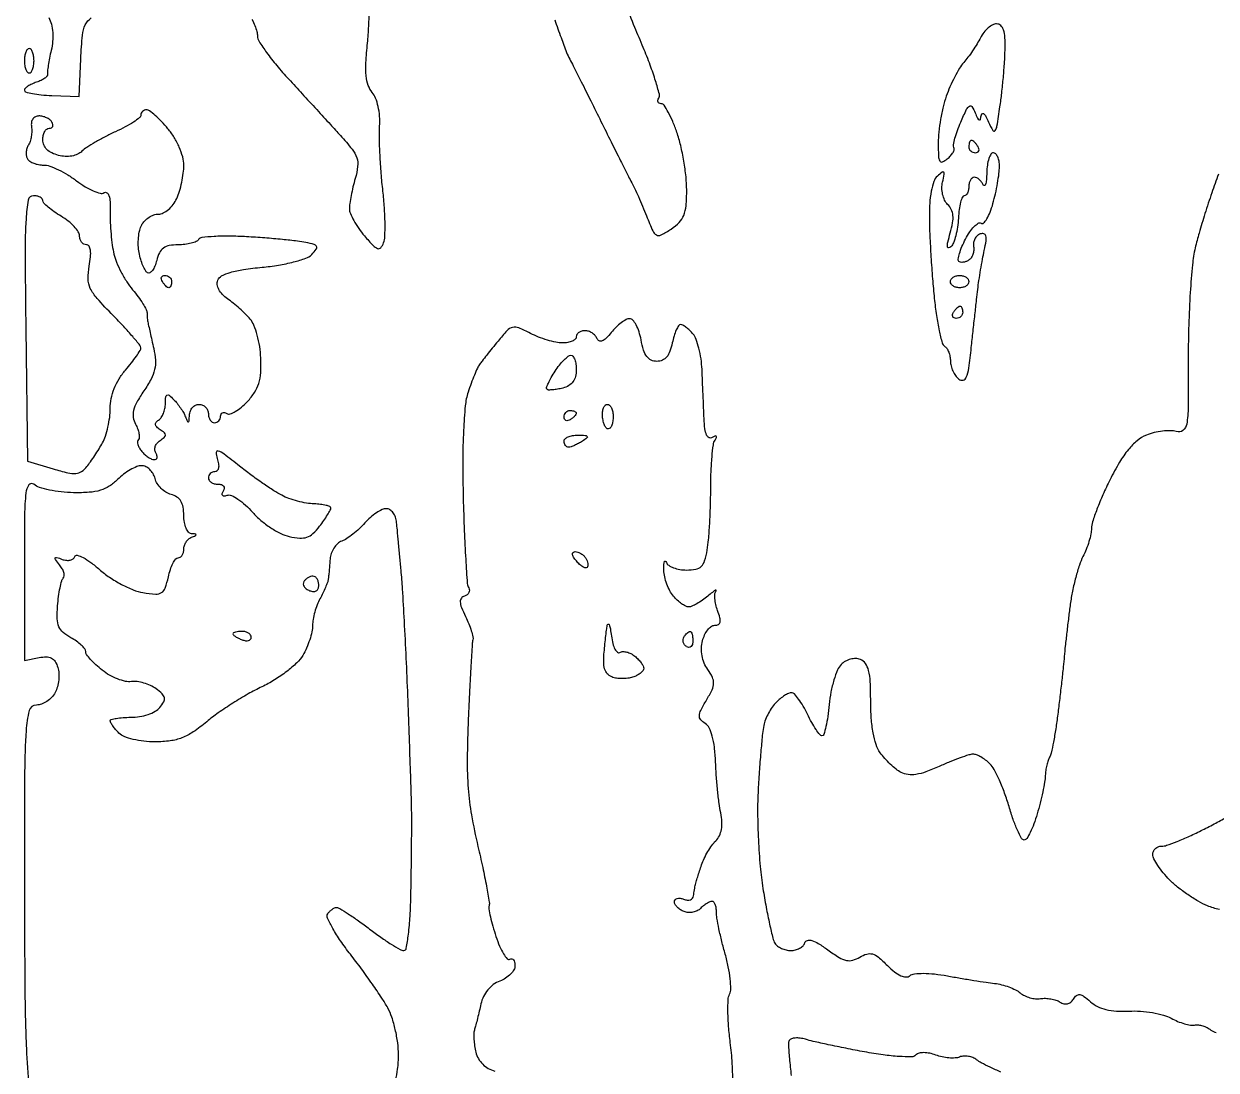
# Model space of a CAD drawing. Extents: x 0 to 102, y 0 to 135.
# Drawn here: x -0.01 to 16.44, y 67.13 to 81.56 of the extents above; entities that cross this region are included whole.
import ezdxf

# ---------------------------------------------------------------- set-up
doc = ezdxf.new("R2010")
doc.units = 0
doc.header["$MEASUREMENT"] = 0

msp = doc.modelspace()

# ---------------------------------------------------------------- linework, layer by layer
for points in [[(30.54279, 98.263538, 0.007553), (30.527875, 97.243747, 0.000859), (30.532943, 94.939496, 0.000898), (30.541598, 93.425017, 0.001463), (30.555014, 92.13976, 0.000165), (30.570717, 90.993112, 0.135711), (30.586404, 90.939331, -0.134315), (30.602273, 90.885471, -0.000146), (30.625646, 89.669396, -0.001368), (30.647691, 88.307759, -0.000839), (30.666595, 86.702551, 0.000033), (30.685773, 84.815616, 0.00002), (30.70867, 82.585771, 0.00002), (30.731548, 80.374829, 0.000035), (30.75062, 78.5511, -0.000439), (30.769668, 76.57694, -0.000168), (30.792841, 73.829363, -0.000166), (30.816006, 70.846073, -0.000204), (30.835569, 68.0607, 0.000004), (30.856286, 64.932268, 0.000002), (30.883525, 60.825814, 0.000002), (30.912326, 56.488502, 0.000002), (30.938318, 52.5789, -0.000116)], [(31.042661, 24.1956, 0.000001), (31.037549, 23.023692, 0.000001), (31.032419, 21.846099, 0.000001), (31.02793, 20.814404, 0.000005)], [(3.138647, 81.616024, -0.026348), (3.178693, 81.53056, -0.027249), (3.206582, 81.449408, -0.068233), (3.21532, 81.387526, 0.142386), (3.237182, 81.313428, 0.014314), (3.342073, 81.159578, 0.01705), (3.48127, 80.980639, 0.012767), (3.64609, 80.793, -0.000504), (3.831592, 80.59198, -0.00039), (4.033319, 80.372593, -0.000394), (4.221323, 80.167484, -0.000948), (4.360134, 80.015227, -0.016455), (4.519887, 79.827258, -0.085178), (4.585212, 79.708128, -0.113384), (4.597683, 79.590727, -0.039851), (4.563864, 79.423585, 0.011358), (4.533215, 79.306769, 0.010779), (4.507319, 79.186634, 0.010792), (4.48901, 79.079444, 0.036914), (4.4838, 79.008967, 0.098713), (4.497375, 78.940875, 0.027443), (4.544794, 78.842323, 0.02657), (4.611966, 78.734332, 0.025073), (4.691438, 78.631874, 0.010962), (4.811985, 78.497652, 0.117357), (4.872663, 78.457598, 0.31724), (4.916099, 78.469367, 0.081531), (4.954918, 78.535754, 0.082396), (4.973065, 78.624374, 0.012493), (4.975348, 78.805795, 0.013711), (4.966733, 79.022012, 0.011479), (4.946051, 79.250689, -0.008474), (4.922719, 79.492451, -0.007229), (4.906134, 79.748024, -0.0073), (4.897804, 79.980946, -0.020461), (4.901031, 80.144148, 0.03371), (4.900107, 80.28191, 0.035296), (4.88055, 80.416154, 0.038135), (4.84598, 80.531387, 0.085786), (4.79931, 80.609448, -0.09607), (4.743961, 80.706465, -0.057564), (4.715959, 80.836634, -0.037624), (4.71199, 81.019636, -0.012082), (4.733092, 81.290707, 0.013065), (4.750713, 81.522969, 0.010381), (4.757965, 81.774398, 0.010525)], [(7.315596, 81.610362, 0.00476), (7.403039, 81.365754, 0.004091), (7.480274, 81.161196, 0.031648), (7.523108, 81.068407, -0.006931), (7.572047, 80.974838, -0.000734), (7.682789, 80.75496, -0.000906), (7.81383, 80.492641, -0.000728), (7.953922, 80.209895, 0.000887), (8.093677, 79.928056, 0.001129), (8.223687, 79.668506, 0.00088), (8.333584, 79.451291, 0.009381), (8.380077, 79.363895, -0.017897), (8.417445, 79.290672, -0.005002), (8.470604, 79.173554, -0.005039), (8.528117, 79.039769, -0.005279), (8.582017, 78.906898, 0.010359), (8.66872, 78.699241, 0.168281), (8.71951, 78.644688, 0.247841), (8.783764, 78.644573, 0.023987), (8.922551, 78.726278, 0.053923), (9.033422, 78.817372, 0.099492), (9.096814, 78.914777, 0.074516), (9.128005, 79.048077, 0.020277), (9.1368, 79.264859, 0.02669), (9.127126, 79.44596, 0.015378), (9.097187, 79.662345, 0.015337), (9.053639, 79.87838, 0.024708), (9.001947, 80.058829, 0.017303), (8.944351, 80.210467, 0.025743), (8.882726, 80.338342, 0.023527), (8.824461, 80.433891, 0.249002), (8.785455, 80.4546, -0.107358), (8.758037, 80.460556, -0.181434), (8.741639, 80.476998, -0.162495), (8.739086, 80.501718, -0.083771), (8.750939, 80.530849, 0.205519), (8.759165, 80.585955, 0.010047), (8.70754, 80.767324, 0.014936), (8.633627, 80.985049, 0.010097), (8.537023, 81.228799, -0.001713), (8.4214, 81.506834, -0.001108), (8.289385, 81.829408, -0.001113)], [(0.335298, 81.644797, -0.061026), (0.371985, 81.550068, -0.042772), (0.390471, 81.437023, -0.040068), (0.390043, 81.314132, -0.037353), (0.370216, 81.189888, 0.009113), (0.346742, 81.082236, 0.011591), (0.329211, 80.982085, 0.009666), (0.318173, 80.898161, 0.088626), (0.320565, 80.861606, -0.240056), (0.31448, 80.835506, -0.060384), (0.281536, 80.80482, -0.048243), (0.230579, 80.774766, -0.032297), (0.167481, 80.750155, 0.02936), (0.103352, 80.725573, 0.040064), (0.049198, 80.695649, 0.045303), (0.010971, 80.665023, 0.203968), (0.000002, 80.639249, 0.337551), (0.017835, 80.615844, 0.01977), (0.110698, 80.594193, 0.023372), (0.232378, 80.576698, 0.014374), (0.376836, 80.56696), (0.753669, 80.55242), (0.778685, 81.074129, -0.010786), (0.801414, 81.400721, -0.090032), (0.840862, 81.542908, -0.135549), (0.922553, 81.636111, -0.0354)], [(16.472129, 79.4817, 0.00766), (16.379597, 79.224014, 0.005838), (16.285923, 78.939202, 0.005906), (16.204383, 78.670153, 0.013778), (16.151317, 78.4665, 0.032922), (16.113579, 78.234896, 0.008081), (16.082895, 77.849966, 0.008241), (16.062098, 77.406867, 0.008149), (16.05581, 76.961662, -0.0024), (16.053998, 76.271824, -0.037963), (16.034478, 76.03807, -0.189654), (15.982018, 75.949363, -0.247159), (15.890644, 75.932993, 0.073365), (15.809004, 75.94624, 0.032883), (15.700159, 75.940647, 0.031662), (15.583796, 75.919425, 0.037269), (15.477422, 75.884387, 0.0752), (15.350664, 75.807918, 0.048194), (15.229364, 75.68568, 0.03734), (15.106907, 75.510692, 0.018135), (14.976059, 75.270994, 0.011416), (14.878177, 75.063392, 0.013494), (14.7955, 74.862696, 0.012384), (14.734852, 74.690708, 0.078724), (14.7204, 74.599486, -0.052116), (14.712325, 74.522224, -0.021081), (14.686037, 74.419458, -0.020586), (14.648203, 74.310341, -0.024587), (14.603419, 74.211149, 0.038616), (14.554435, 74.094005, 0.014633), (14.503766, 73.923963, 0.014392), (14.459227, 73.735064, 0.017057), (14.428446, 73.554294, 0.002697), (14.40438, 73.368997, 0.002071), (14.380022, 73.166341, 0.002093), (14.358814, 72.976572, 0.004971), (14.345033, 72.835194, -0.004473), (14.330932, 72.689016, -0.0016), (14.308289, 72.480784, -0.001587), (14.281998, 72.252549, -0.001876), (14.255643, 72.0369, -0.007046), (14.227488, 71.836323, -0.009165), (14.195762, 71.653556, -0.007183), (14.164356, 71.502183, -0.078979), (14.141625, 71.4447, 0.056125), (14.12181, 71.400575, 0.02119), (14.103902, 71.335249, 0.020674), (14.09026, 71.261885, 0.023684), (14.083485, 71.1909, -0.031343), (14.07366, 71.102308, -0.008835), (14.047291, 70.965785, -0.00887), (14.011949, 70.812216, -0.009251), (13.971636, 70.66215, -0.018125), (13.926412, 70.524387, -0.02718), (13.876227, 70.408218, -0.025609), (13.827546, 70.321865, -0.257008), (13.792542, 70.3026, -0.27512), (13.756672, 70.323954, -0.017587), (13.700045, 70.437758, -0.02177), (13.640163, 70.586383, -0.014142), (13.583448, 70.762712, 0.016913), (13.522538, 70.948545, 0.01785), (13.45018, 71.126467, 0.017774), (13.377151, 71.274801, 0.07322), (13.317602, 71.354912, 0.03455), (13.259699, 71.405322, 0.033855), (13.195026, 71.447653, 0.03582), (13.133264, 71.476751, 0.097128), (13.085807, 71.485142, 0.072443), (13.027148, 71.475479, 0.009588), (12.907645, 71.434936, 0.010951), (12.767056, 71.380706, 0.008989), (12.619313, 71.316838, -0.018828), (12.436809, 71.24217, -0.048897), (12.299451, 71.206659, -0.069233), (12.189639, 71.204789, -0.092809), (12.094902, 71.234751, -0.043958), (12.025097, 71.280411, -0.021934), (11.945028, 71.349369, -0.021589), (11.86781, 71.42856, -0.029659), (11.806039, 71.506479, -0.074338), (11.749875, 71.619098, -0.03283), (11.708859, 71.780696, -0.027854), (11.683195, 71.981304, -0.017888), (11.6748, 72.215873, 0.011527), (11.668628, 72.483554, 0.048858), (11.645694, 72.642005, 0.091725), (11.602394, 72.737851, 0.150402), (11.53288, 72.792357, 0.091743), (11.469083, 72.804193, 0.063946), (11.396274, 72.794877, 0.061683), (11.325407, 72.76672, 0.071119), (11.267268, 72.723125, 0.098447), (11.21681, 72.647624, 0.025758), (11.167793, 72.509656, 0.025145), (11.127215, 72.343541, 0.023382), (11.102325, 72.170117, -0.012597), (11.082316, 72.005542, -0.020349), (11.056104, 71.866912, -0.015375), (11.027662, 71.759266, -0.331872), (11.002905, 71.7408, -0.230061), (10.973169, 71.755247, -0.018427), (10.920347, 71.827779, -0.021957), (10.861862, 71.923454, -0.014953), (10.803538, 72.0369, 0.020523), (10.743626, 72.15031, 0.028607), (10.680337, 72.246021, 0.028206), (10.621618, 72.31604, 0.207023), (10.582412, 72.333, 0.109142), (10.542824, 72.324255, 0.030823), (10.486949, 72.293985, 0.029498), (10.426388, 72.251017, 0.027342), (10.36967, 72.200184, 0.045138), (10.316068, 72.13592, 0.028172), (10.264899, 72.052205, 0.028167), (10.223449, 71.963237, 0.045003), (10.19951, 71.882934, 0.02469), (10.182754, 71.772369, 0.003602), (10.161462, 71.54613, 0.004067), (10.140379, 71.278088, 0.003477), (10.122427, 70.995358, 0.016158), (10.114775, 70.678448, 0.009978), (10.125259, 70.305794, 0.010004), (10.150369, 69.937585, 0.01767), (10.187872, 69.635298, 0.006236), (10.232635, 69.376453, 0.008268), (10.280184, 69.142184, 0.006175), (10.325455, 68.948076, 0.078182), (10.354421, 68.879091, 0.095247), (10.389389, 68.841061, 0.052772), (10.443925, 68.808967, 0.049959), (10.508276, 68.787165, 0.056764), (10.572943, 68.7798, 0.06249), (10.635808, 68.787688, 0.062232), (10.694871, 68.810864, 0.068051), (10.741422, 68.845101, 0.116089), (10.767327, 68.88555, -0.241664), (10.802647, 68.918991, -0.14625), (10.861564, 68.918602, -0.065347), (10.952058, 68.877367, -0.017476), (11.083541, 68.788758, 0.018972), (11.238582, 68.684947, 0.082082), (11.340787, 68.64314, 0.124545), (11.428322, 68.645182, 0.0719), (11.525324, 68.687885, -0.064924), (11.620259, 68.731261, -0.14945), (11.697977, 68.731433, -0.101809), (11.78153, 68.686068, -0.021271), (11.904925, 68.572748, 0.028246), (12.003547, 68.48468, 0.061755), (12.089814, 68.431898, 0.092642), (12.161174, 68.41436, 0.186365), (12.215515, 68.431904, -0.142925), (12.278677, 68.458374, -0.029216), (12.40088, 68.465042, -0.026997), (12.555471, 68.456082, -0.017611), (12.7323, 68.429884, 0.003201), (12.911, 68.398122, 0.002805), (13.098149, 68.367172, 0.002819), (13.267492, 68.34112, 0.008419), (13.383742, 68.325902, -0.033507), (13.480448, 68.308273, -0.026438), (13.582111, 68.276806, -0.027122), (13.673724, 68.237286, -0.057872), (13.738248, 68.195279, 0.061102), (13.797753, 68.157081, 0.042894), (13.872252, 68.128794, 0.043236), (13.949559, 68.113868, 0.066981), (14.017406, 68.115866, -0.049144), (14.084463, 68.120231, -0.035036), (14.159371, 68.112469, -0.035559), (14.230478, 68.094738, -0.061126), (14.285709, 68.0689, 0.079022), (14.338626, 68.046405, 0.11611), (14.388957, 68.045748, 0.117729), (14.433802, 68.06755, 0.082772), (14.470894, 68.109947, -0.084099), (14.514289, 68.159287, -0.211371), (14.559515, 68.171561, -0.123891), (14.616632, 68.147539, -0.022731), (14.705605, 68.074089, 0.068975), (14.801841, 68.008557, 0.055303), (14.919714, 67.965582, 0.046108), (15.06383, 67.944249, 0.026514), (15.23952, 67.943934, -0.029884), (15.396378, 67.942596, -0.024714), (15.562381, 67.922968, -0.025412), (15.713166, 67.889578, -0.059098), (15.8202, 67.845981, 0.027625), (15.909398, 67.802936, 0.027926), (16.00248, 67.770161, 0.029073), (16.086397, 67.750992, 0.092281), (16.143726, 67.752, -0.080112), (16.194655, 67.754128, -0.04533), (16.255228, 67.741298, -0.043812), (16.315536, 67.716727, -0.054619), (16.365992, 67.68341, 0.1312), (16.44259, 67.648112, 0.01857)], [(9.78361, 66.793154, 0.00579), (9.764585, 67.224955, 0.018716), (9.737913, 67.5108, -0.012923), (9.714896, 67.730005, -0.016276), (9.705466, 67.933845, -0.014449), (9.708041, 68.103008, -0.112019), (9.728778, 68.178752, 0.128014), (9.745942, 68.250225, 0.022629), (9.737021, 68.388981, 0.023202), (9.710988, 68.55466, 0.019049), (9.668347, 68.728652, -0.008614), (9.621249, 68.904842, -0.009463), (9.581806, 69.077134, -0.008963), (9.553569, 69.225394, -0.046305), (9.547092, 69.30855, 0.040278), (9.543362, 69.365239, 0.060111), (9.530304, 69.41311, 0.079613), (9.510579, 69.445628, 0.220116), (9.486862, 69.4566, 0.104171), (9.456384, 69.45018, 0.032339), (9.414625, 69.428449, 0.030763), (9.369883, 69.397443, 0.02948), (9.328607, 69.360767, -0.085436), (9.282086, 69.32791, -0.06262), (9.221977, 69.30803, -0.061901), (9.158027, 69.303502, -0.078522), (9.100187, 69.315811, -0.051702), (9.049475, 69.341553, -0.055847), (9.006547, 69.376595, -0.062854), (8.977276, 69.415175, -0.131634), (8.9676, 69.45129, -0.177953), (8.977943, 69.479431, -0.148741), (9.004877, 69.496734, -0.102995), (9.045917, 69.49963, -0.057964), (9.0945, 69.487194, 0.067346), (9.143813, 69.475547, 0.103739), (9.18723, 69.480312, 0.133189), (9.217848, 69.50041, 0.154376), (9.231975, 69.532149, -0.006723), (9.2371, 69.572648, -0.005097), (9.243772, 69.616928, -0.005155), (9.250886, 69.658365, -0.011955), (9.257284, 69.68925, -0.016351), (9.267041, 69.7258, -0.002748), (9.288385, 69.795031, -0.003006), (9.314417, 69.876139, -0.002665), (9.34247, 69.960254, -0.029486), (9.378452, 70.048747, -0.021169), (9.428458, 70.14307, -0.02148), (9.483923, 70.229079, -0.042446), (9.536261, 70.291147, 0.081246), (9.587111, 70.361886, 0.070778), (9.615816, 70.448559, 0.059761), (9.621981, 70.552751, 0.035844), (9.605653, 70.675793, -0.018843), (9.583719, 70.80678, -0.007071), (9.562529, 70.991717, -0.006994), (9.545103, 71.193956, -0.008436), (9.534603, 71.384338, 0.019258), (9.51941, 71.581947, 0.03776), (9.489518, 71.736769, 0.04886), (9.446924, 71.848619, 0.139835), (9.391396, 71.90951, -0.075679), (9.330004, 71.961708, -0.194953), (9.311485, 72.015772, -0.105123), (9.331741, 72.090551, -0.01489), (9.409109, 72.230906, 0.021085), (9.485998, 72.374574, 0.102093), (9.508391, 72.463851, 0.125264), (9.49128, 72.545344, 0.038726), (9.42701, 72.654136, -0.056275), (9.378572, 72.7431, -0.051471), (9.349394, 72.843325, -0.05134), (9.341255, 72.947654, -0.055349), (9.355019, 73.048752, -0.047703), (9.384209, 73.130947, -0.057952), (9.42707, 73.200488, -0.068415), (9.476354, 73.247901, -0.158672), (9.524577, 73.2636, 0.119562), (9.574318, 73.275667, 0.230733), (9.598262, 73.30774, 0.114966), (9.59584, 73.36653, 0.023308), (9.563107, 73.466401, -0.033887), (9.537876, 73.549266, -0.039621), (9.525704, 73.630558, -0.043588), (9.52692, 73.699271, -0.145732), (9.544051, 73.74045, 0.452967), (9.54284, 73.747634, 0.289048), (9.533389, 73.747543, 0.024359), (9.490479, 73.716842, 0.006749), (9.426239, 73.664548, -0.021889), (9.352601, 73.608224, -0.024305), (9.276781, 73.560625, -0.024643), (9.208793, 73.52671, -0.103731), (9.1644, 73.5174, -0.11778), (9.122872, 73.52732, -0.035611), (9.066888, 73.56089, -0.033488), (9.007447, 73.60879, -0.03086), (8.953178, 73.66545, -0.055157), (8.904734, 73.737498, -0.03286), (8.862918, 73.832138, -0.032566), (8.833286, 73.933189, -0.04781), (8.821788, 74.025, -0.01524), (8.821897, 74.100547, -0.071159), (8.829413, 74.143308, -0.481958), (8.84192, 74.147966, -0.166888), (8.856372, 74.13075, 0.154565), (8.888819, 74.090157, 0.056648), (8.954853, 74.056064, 0.049362), (9.040613, 74.032811, 0.041556), (9.134435, 74.025, 0.045061), (9.262558, 74.03657, 0.147826), (9.337366, 74.074914, 0.128192), (9.384504, 74.152034, 0.030364), (9.419594, 74.29995, 0.022059), (9.438107, 74.443672, 0.006703), (9.453599, 74.662773, 0.006699), (9.464388, 74.909031, 0.007258), (9.468196, 75.148991, -0.009393), (9.472764, 75.375768, -0.012367), (9.485925, 75.582241, -0.009871), (9.504438, 75.752785, -0.10683), (9.527458, 75.817713, 0.032528), (9.546926, 75.854339, 0.330223), (9.543474, 75.87019, 0.297101), (9.526466, 75.872603, 0.029234), (9.488271, 75.851979, -0.254739), (9.445164, 75.849618, -0.183137), (9.411122, 75.885123, -0.071418), (9.388304, 75.971061, -0.01861), (9.376897, 76.113857, 0.000026), (9.370553, 76.26285, 0.000014), (9.362741, 76.445999, 0.000014), (9.354782, 76.632346, 0.000022), (9.34795, 76.792043, 0.025809), (9.33414, 76.937883, 0.025685), (9.305367, 77.081764, 0.02656), (9.267169, 77.204444, 0.084644), (9.224394, 77.278493, 0.026511), (9.178253, 77.328447, 0.030736), (9.129197, 77.370663, 0.032163), (9.084, 77.400589, 0.130875), (9.052416, 77.409, 0.255967), (9.024654, 77.393791, 0.036238), (8.992541, 77.334446, 0.033896), (8.962065, 77.252435, 0.022663), (8.93799, 77.1552, -0.038492), (8.905668, 77.040354, -0.086752), (8.860546, 76.962337, -0.114565), (8.800811, 76.917374, -0.104654), (8.72533, 76.9014, -0.111889), (8.647163, 76.919114, -0.12354), (8.587527, 76.968488, -0.08329), (8.542625, 77.057494, -0.028905), (8.507882, 77.1975, 0.031558), (8.479162, 77.310665, 0.045427), (8.438712, 77.405693, 0.054655), (8.393432, 77.471537, 0.226282), (8.350417, 77.490443, 0.119519), (8.301016, 77.476831, 0.033971), (8.233684, 77.433226, 0.032136), (8.161963, 77.371969, 0.029142), (8.096147, 77.300093, -0.024499), (8.02388, 77.219686, -0.099923), (7.969579, 77.18329, -0.224967), (7.929129, 77.185365, -0.170182), (7.898747, 77.21865, 0.085981), (7.872588, 77.259085, 0.063781), (7.831727, 77.293336, 0.063107), (7.783034, 77.316509, 0.079705), (7.73385, 77.3244, 0.068857), (7.688042, 77.318062, 0.085122), (7.649206, 77.299549, 0.099913), (7.623239, 77.272061, 0.140362), (7.614, 77.2398, -0.210054), (7.599801, 77.207493, -0.081854), (7.558085, 77.180204, -0.062259), (7.496524, 77.161728, -0.042515), (7.42365, 77.155721, -0.050253), (7.332847, 77.165122, -0.021712), (7.214815, 77.194883, -0.021223), (7.090949, 77.237706, -0.026341), (6.980022, 77.288306, 0.022098), (6.819354, 77.363249, 0.157802), (6.734953, 77.369951, 0.146821), (6.65955, 77.326241, 0.018322), (6.533771, 77.182035, 0.001631), (6.455392, 77.084584, 0.001749), (6.379462, 76.98886, 0.001655), (6.314791, 76.906179, 0.008265), (6.279449, 76.8591, 0.048869), (6.24985, 76.808555, 0.009684), (6.207734, 76.712372, 0.01017), (6.162962, 76.597964, 0.009303), (6.121463, 76.4784, 0.055517), (6.08201, 76.288219, 0.011808), (6.058327, 75.95049, 0.011059), (6.047951, 75.523168, 0.00673), (6.053659, 75.018016, 0.003627), (6.068125, 74.566302, 0.005482), (6.087882, 74.173315, 0.002321), (6.109956, 73.838518, 0.121364), (6.129673, 73.777392, -0.129704), (6.139364, 73.745569, -0.130294), (6.132068, 73.713167, -0.112509), (6.108224, 73.685127, -0.080241), (6.071572, 73.665957, 0.14962), (6.027912, 73.634868, 0.178197), (6.012944, 73.586869, 0.083209), (6.029724, 73.510557, 0.017016), (6.085809, 73.383782, -0.016726), (6.130185, 73.283629, -0.020361), (6.164676, 73.187025, -0.01935), (6.186881, 73.104722, -0.117764), (6.186459, 73.060937, 0.045806), (6.177744, 73.004242, 0.000899), (6.16035, 72.710674, 0.002146), (6.142116, 72.367559, 0.001437), (6.124072, 71.974942, 0.008231), (6.109222, 71.416645, 0.021319), (6.122305, 71.014275, 0.024477), (6.168011, 70.647805, 0.014394), (6.256547, 70.215067, -0.004506), (6.322369, 69.922891, -0.006686), (6.374291, 69.665698, -0.003293), (6.41385, 69.447363, -0.123174), (6.410236, 69.397563, 0.124307), (6.407151, 69.353716, 0.011165), (6.429159, 69.244841, 0.013981), (6.462394, 69.11454, 0.010467), (6.50598, 68.972954, 0.020706), (6.556419, 68.839348, 0.036098), (6.610499, 68.734071, 0.04423), (6.660727, 68.665917, 0.365271), (6.696016, 68.660697, -0.177333), (6.723267, 68.666294, -0.188427), (6.746855, 68.652758, -0.116259), (6.762817, 68.619365, -0.053653), (6.768, 68.571199, -0.131403), (6.752725, 68.514078, -0.063198), (6.706566, 68.453214, -0.05616), (6.638853, 68.398061, -0.052046), (6.558863, 68.357698, 0.067976), (6.469136, 68.308789, 0.061217), (6.392182, 68.236073, 0.0598), (6.333621, 68.145105, 0.059173), (6.297997, 68.042542, -0.003716), (6.275613, 67.944076, -0.003409), (6.251135, 67.843081, -0.003407), (6.228068, 67.753268, -0.011188), (6.211109, 67.694427, 0.065007), (6.201089, 67.63713, 0.023731), (6.201431, 67.554624, 0.023056), (6.210374, 67.463377, 0.025531), (6.227532, 67.376441, 0.070088), (6.263197, 67.288641, 0.066679), (6.322211, 67.212439, 0.066182), (6.39966, 67.153989, 0.067208), (6.489295, 67.118175, -0.030296)], [(5.115079, 66.992182, 0.055559), (5.149513, 67.144216, 0.028025), (5.160469, 67.340736, 0.032533), (5.149619, 67.506433, 0.023424), (5.116925, 67.688927, 0.02379), (5.06919, 67.860284, 0.04632), (5.012419, 67.990255, 0.019971), (4.931078, 68.124627, 0.006443), (4.800183, 68.317129, 0.006414), (4.648935, 68.527707, 0.007152), (4.497629, 68.726739, -0.015329), (4.361017, 68.912677, -0.022996), (4.25457, 69.083595, -0.019545), (4.181889, 69.22599, -0.251732), (4.185372, 69.283634, -0.050063), (4.211263, 69.317437, -0.047659), (4.243754, 69.346042, -0.05132), (4.277635, 69.365626, -0.105778), (4.307427, 69.372, -0.137692), (4.349692, 69.360136, -0.007339), (4.468971, 69.285021, -0.011062), (4.609191, 69.189337, -0.007798), (4.762659, 69.0759, 0.009646), (4.917292, 68.962483, 0.01318), (5.061103, 68.866779, 0.009974), (5.183452, 68.793294, 0.130974), (5.234082, 68.7798, 0.364357), (5.269041, 68.809175, 0.012051), (5.298084, 69.002561, 0.017233), (5.320814, 69.253029, 0.009324), (5.332386, 69.56235, 0.00118), (5.337702, 69.886771, 0.001146), (5.341547, 70.214431, 0.00113), (5.343616, 70.502589, 0.004251), (5.342969, 70.6833, 0.004544), (5.338701, 70.884863, 0.00066), (5.325744, 71.295064, 0.000747), (5.30906, 71.780034, 0.00064), (5.290074, 72.2907, 0.001859), (5.268141, 72.81066, 0.001934), (5.242604, 73.323613, 0.001859), (5.217154, 73.767064, 0.008447), (5.197009, 74.025, -0.000167), (5.178801, 74.217101, -0.000166), (5.160691, 74.409533, -0.000162), (5.144973, 74.57774, -0.000652), (5.135525, 74.68065, 0.062199), (5.119672, 74.753428, 0.075214), (5.086874, 74.815085, 0.088744), (5.042819, 74.85652, 0.145447), (4.994093, 74.871, 0.110532), (4.934601, 74.857686, 0.036231), (4.855879, 74.813365, 0.034052), (4.772935, 74.74988, 0.032509), (4.697993, 74.674796, -0.025061), (4.621317, 74.595652, -0.021408), (4.533104, 74.520088, -0.021958), (4.446832, 74.458289, -0.055644), (4.37805, 74.423651, 0.097744), (4.320461, 74.388326, 0.062579), (4.269704, 74.328154, 0.059606), (4.233077, 74.253599, 0.067834), (4.217114, 74.175705, -0.002977), (4.211287, 74.095608, -0.002864), (4.204437, 74.014544, -0.002833), (4.197585, 73.943165, -0.010393), (4.192053, 73.8981, -0.051504), (4.18091, 73.853692, -0.012902), (4.153539, 73.78407, -0.01304), (4.117917, 73.705664, -0.012792), (4.078039, 73.628712, 0.034697), (4.039028, 73.544612, 0.023689), (4.006115, 73.44449, 0.023937), (3.983492, 73.344433, 0.043652), (3.9762, 73.261065, -0.054949), (3.96668, 73.1747, -0.024589), (3.936293, 73.064364, -0.023984), (3.892358, 72.949685, -0.029943), (3.840347, 72.848225, -0.069635), (3.758777, 72.745817, -0.026005), (3.618729, 72.626135, -0.025165), (3.450421, 72.509794, -0.027818), (3.276676, 72.415129, 0.018476), (3.088664, 72.317198, 0.011714), (2.876818, 72.190044, 0.011764), (2.674387, 72.055227, 0.021238), (2.516225, 71.934107, -0.024593), (2.329863, 71.793365, -0.056364), (2.174426, 71.711445, -0.060626), (2.011823, 71.669695, -0.032567), (1.804853, 71.6562, -0.027621), (1.64787, 71.664879, -0.031734), (1.500045, 71.690848, -0.034324), (1.377993, 71.729403, -0.103064), (1.305257, 71.777057, -0.018427), (1.258984, 71.826873, -0.022866), (1.219902, 71.876613, -0.022027), (1.191444, 71.920411, -0.13383), (1.1844, 71.946257, -0.339026), (1.198917, 71.965206, -0.02394), (1.268336, 71.980399, -0.025999), (1.360602, 71.991114, -0.015908), (1.470141, 71.9946, 0.041915), (1.58875, 72.004561, 0.040353), (1.705607, 72.034178, 0.043175), (1.804915, 72.077954, 0.094427), (1.868798, 72.130655, 0.044169), (1.9225, 72.208407, 0.18151), (1.931303, 72.264, 0.155434), (1.90164, 72.316973, 0.030152), (1.816123, 72.387792, 0.050435), (1.739968, 72.432473, 0.036997), (1.648106, 72.466615, 0.0377), (1.555293, 72.486059, 0.065457), (1.47668, 72.486093, -0.088623), (1.393873, 72.489945, -0.037166), (1.2868, 72.522781, -0.03528), (1.17465, 72.575908, -0.038417), (1.074414, 72.642981, -0.019848), (0.986953, 72.717581, -0.025524), (0.913097, 72.793161, -0.024876), (0.859306, 72.860628, -0.15711), (0.846, 72.90193, 0.170356), (0.832761, 72.939658, 0.038044), (0.78548, 72.99031, 0.035317), (0.718848, 73.043441, 0.027792), (0.639974, 73.091471, -0.053715), (0.53399, 73.16378, -0.119057), (0.476897, 73.242455, -0.092552), (0.454062, 73.351637, -0.024323), (0.458914, 73.531007, -0.013772), (0.472381, 73.661007, -0.017822), (0.492241, 73.779251, -0.015684), (0.51509, 73.875359, -0.130895), (0.537307, 73.913707, 0.193709), (0.550061, 73.943647, 0.073913), (0.54419, 73.989442, 0.058901), (0.52198, 74.043056, 0.042888), (0.485716, 74.096506, -0.009792), (0.429089, 74.169129, -0.282646), (0.427012, 74.191695, -0.370148), (0.445202, 74.199441, -0.012966), (0.523284, 74.172492, 0.06219), (0.580096, 74.158947, 0.082739), (0.633014, 74.161875, 0.102015), (0.673856, 74.180296, 0.15677), (0.696606, 74.211319, -0.399932), (0.729201, 74.228627, -0.053006), (0.808882, 74.196925, -0.038351), (0.915183, 74.130096, -0.020661), (1.035659, 74.032828, 0.032781), (1.175113, 73.925711, 0.025564), (1.339203, 73.827721, 0.026182), (1.502141, 73.752032, 0.055467), (1.636049, 73.714727, 0.021866), (1.811418, 73.694088, 0.157923), (1.89294, 73.714023, 0.174198), (1.94308, 73.776953, 0.027915), (1.985984, 73.930765, -0.026511), (2.013824, 74.031667, -0.038409), (2.049724, 74.116816, -0.043325), (2.087916, 74.177413, -0.234624), (2.121722, 74.1942, 0.151794), (2.151422, 74.203429, 0.098312), (2.176723, 74.229406, 0.081185), (2.193791, 74.268226, 0.063134), (2.1996, 74.31405, -0.080074), (2.207499, 74.363056, -0.064399), (2.230664, 74.411229, -0.065245), (2.264919, 74.451311, -0.087674), (2.30535, 74.476571, 0.009076), (2.36117, 74.500282, 0.295955), (2.3688, 74.512044, 0.382689), (2.360627, 74.521158, 0.011437), (2.30535, 74.525921, -0.203879), (2.264667, 74.546348, -0.07613), (2.230498, 74.601921, -0.059107), (2.207314, 74.682176, -0.040809), (2.1996, 74.776533, 0.041862), (2.189867, 74.892587, 0.094551), (2.159257, 74.974934, 0.113889), (2.104931, 75.030821, 0.079413), (2.024122, 75.066355, -0.076712), (1.953594, 75.096916, -0.055901), (1.88671, 75.15031, -0.055901), (1.833316, 75.217194, -0.076712), (1.802755, 75.287722, 0.070373), (1.77469, 75.354794, 0.069818), (1.729064, 75.411653, 0.075627), (1.673483, 75.450023, 0.113796), (1.616333, 75.4632, 0.096161), (1.549236, 75.450175, 0.034539), (1.461312, 75.40743, 0.032728), (1.368965, 75.346, 0.033255), (1.285945, 75.273345, -0.053284), (1.170989, 75.180588, -0.070421), (1.048923, 75.124331, -0.055989), (0.895383, 75.09649, -0.02146), (0.678132, 75.091142, -0.022869), (0.508584, 75.102014, -0.024541), (0.344735, 75.12826, -0.025076), (0.207278, 75.164539, -0.09643), (0.130086, 75.206756, 0.438811), (0.063207, 75.19772, 0.125089), (0.021519, 75.087165, 0.025594), (0.003473, 74.789401, 0.002339), (0, 74.04709), (0, 72.779463), (0.203174, 72.818302, -0.048576), (0.302798, 72.827474, -0.11991), (0.373547, 72.809865, -0.131651), (0.424265, 72.763141, -0.064399), (0.461661, 72.682866, -0.063595), (0.47612, 72.603545, -0.039891), (0.473623, 72.509143, -0.039541), (0.455979, 72.414977, -0.056843), (0.42471, 72.336196, -0.067268), (0.377068, 72.270263, -0.055692), (0.310721, 72.214441, -0.057668), (0.236642, 72.176533, -0.089683), (0.166223, 72.1638, 0.341672), (0.066635, 72.086753, 0.047668), (0.022663, 71.811808, 0.015005), (0.003638, 71.240913, 0.000949), (0.001274, 69.56235, 0.001958), (0.007177, 68.22232, 0.008389), (0.027224, 67.423795, 0.012394), (0.061931, 66.903949, 0.06367)], [(16.484579, 69.345562, -0.052236), (16.321101, 69.395282, -0.031706), (16.193415, 69.459025, -0.018386), (16.048371, 69.550603, -0.018329), (15.909139, 69.653532, -0.029238), (15.79905, 69.752392, -0.022486), (15.709992, 69.85078, -0.026099), (15.634741, 69.952165, -0.026483), (15.580937, 70.043286, -0.120686), (15.5664, 70.102636, -0.103093), (15.575574, 70.146657, -0.09881), (15.601635, 70.184112, -0.096939), (15.640565, 70.20921, -0.095126), (15.686349, 70.218, 0.0839), (15.757037, 70.229945, 0.010601), (15.902658, 70.284096, 0.012202), (16.073964, 70.356851, 0.00986), (16.254281, 70.443009, 0.005602), (16.434207, 70.535919, 0.006373), (16.604372, 70.629018, 0.00583)], [(13.468049, 67.104445, -0.010961), (13.321925, 67.169642, -0.010466), (13.199563, 67.230652, -0.052365), (13.135894, 67.273105, 0.077185), (13.086058, 67.302888, 0.055934), (13.023689, 67.32034, 0.055851), (12.958888, 67.32355, 0.076228), (12.901843, 67.311138, -0.077758), (12.838334, 67.297521, -0.034242), (12.752183, 67.298595, -0.032839), (12.659143, 67.31233, -0.037793), (12.573107, 67.337795, 0.038752), (12.488393, 67.362693, 0.051113), (12.408403, 67.371224, 0.060373), (12.341859, 67.363438, 0.137944), (12.298167, 67.338927, -0.197366), (12.237813, 67.313717, -0.016591), (12.065477, 67.31841, -0.019251), (11.846824, 67.340106, -0.011585), (11.589475, 67.381788, -0.003001), (11.333573, 67.430934, -0.003401), (11.088761, 67.481209, -0.003099), (10.88132, 67.526627, -0.018756), (10.774898, 67.554853, 0.039856), (10.702606, 67.570798, 0.051802), (10.634865, 67.573096, 0.0619), (10.581061, 67.562567, 0.181581), (10.552084, 67.53932, 0.150256), (10.539285, 67.48636, 0.006282), (10.553748, 67.290493, 0.010375), (10.578923, 67.056156, 0.007139)]]:
    msp.add_lwpolyline(points, format="xyb")
for points in [[(13.412077, 81.5544, 0.12327), (13.357487, 81.540734, 0.054395), (13.295637, 81.498485, 0.04924), (13.23655, 81.436866, 0.047215), (13.189706, 81.36405, -0.017956), (13.142416, 81.280142, -0.011156), (13.081283, 81.185066, -0.01119), (13.016684, 81.093834, -0.019809), (12.958852, 81.022042, 0.042992), (12.900418, 80.9422, 0.016716), (12.833249, 80.822802, 0.016403), (12.768734, 80.687944, 0.019558), (12.717197, 80.556742, 0.025631), (12.675221, 80.412899, 0.015502), (12.639665, 80.238997, 0.015513), (12.615018, 80.06366, 0.026191), (12.606674, 79.915491, 0.009652), (12.609503, 79.731955, 0.119315), (12.628151, 79.665153, 0.38168), (12.665284, 79.652358, 0.073967), (12.731369, 79.692427, 0.036816), (12.777118, 79.736464, 0.051607), (12.810403, 79.78233, 0.063734), (12.827583, 79.82327, 0.208863), (12.823529, 79.851674, -0.187981), (12.816815, 79.888167, -0.01841), (12.837296, 79.977041, -0.021282), (12.871246, 80.084554, -0.015265), (12.917868, 80.201638, -0.007572), (12.997039, 80.376745, -0.141958), (13.03657, 80.421654, -0.417579), (13.071843, 80.413612, -0.041022), (13.115862, 80.3277, 0.0146), (13.149138, 80.253323, 0.161488), (13.171525, 80.23024, 0.473954), (13.188022, 80.237307, 0.048043), (13.197016, 80.2854, -0.159372), (13.209885, 80.31542, -0.40175), (13.231453, 80.317273, -0.098461), (13.263353, 80.279106, -0.020749), (13.301996, 80.2008, 0.023722), (13.36021, 80.084578, 0.544028), (13.391119, 80.082643, 0.119345), (13.416429, 80.142633, 0.0036), (13.458422, 80.4123, 0.008676), (13.483007, 80.60045, 0.005789), (13.50492, 80.816662, 0.005829), (13.521301, 81.026881, 0.011375), (13.528589, 81.19485, 0.017915), (13.525977, 81.366473, 0.065677), (13.506322, 81.473151, 0.128043), (13.468631, 81.532203, 0.189217)], [(0.066471, 81.216, 0.229337), (0.04101, 81.203673, 0.073811), (0.019526, 81.166297, 0.056229), (0.004858, 81.111597, 0.037431), (0, 81.0468, 0.037431), (0.004858, 80.982003, 0.056229), (0.019526, 80.927302, 0.073811), (0.04101, 80.889927, 0.229337), (0.066471, 80.8776, 0.229337), (0.091933, 80.889927, 0.073811), (0.113417, 80.927302, 0.056229), (0.128085, 80.982003, 0.037431), (0.132943, 81.0468, 0.037431), (0.128085, 81.111597, 0.056229), (0.113417, 81.166297, 0.073811), (0.091933, 81.203673, 0.229337)], [(1.68448, 80.37, 0.091958), (1.655054, 80.364542, 0.095996), (1.630042, 80.348923, 0.099422), (1.613304, 80.325624, 0.106601), (1.6074, 80.298249, -0.231442), (1.589745, 80.262149, -0.020211), (1.504354, 80.201107, -0.023267), (1.391003, 80.13413, -0.015884), (1.256605, 80.068311, 0.012906), (1.114169, 79.999604, 0.013121), (0.97626, 79.923996, 0.012995), (0.859975, 79.852103, 0.051467), (0.794847, 79.799161, -0.089872), (0.734545, 79.757361, -0.063537), (0.655641, 79.732956, -0.057238), (0.564688, 79.727609, -0.047603), (0.468842, 79.742171, -0.053496), (0.378485, 79.77544, -0.080998), (0.310504, 79.824108, -0.094446), (0.268531, 79.885527, -0.103153), (0.2538, 79.956171, -0.054028), (0.260435, 80.017392, -0.073752), (0.280118, 80.069192, -0.093439), (0.309206, 80.103958, -0.17365), (0.343393, 80.1162, 0.108972), (0.373421, 80.122823, 0.182303), (0.391309, 80.141051, 0.161196), (0.393941, 80.168474, 0.082592), (0.3807, 80.2008, 0.091394), (0.351367, 80.233194, 0.053112), (0.306401, 80.260549, 0.050711), (0.253733, 80.279125, 0.059505), (0.201189, 80.2854, 0.112354), (0.152682, 80.274361, 0.129724), (0.116672, 80.243687, 0.115674), (0.097837, 80.196105, 0.077567), (0.098321, 80.13735, -0.047028), (0.102778, 80.072912, -0.03476), (0.096038, 80.001726, -0.035473), (0.080018, 79.934764, -0.063705), (0.056346, 79.88355, 0.064847), (0.034872, 79.836813, 0.056945), (0.024858, 79.784013, 0.059923), (0.027191, 79.733381, 0.097261), (0.0423, 79.6932, 0.114193), (0.074473, 79.660741, 0.049674), (0.129121, 79.633451, 0.045635), (0.195586, 79.614864, 0.045399), (0.264438, 79.6086, -0.085416), (0.349015, 79.594045, -0.026481), (0.468643, 79.544341, -0.025621), (0.598814, 79.473572, -0.025607), (0.721089, 79.389848, 0.026216), (0.837651, 79.310242, 0.035803), (0.9507, 79.252078, 0.038846), (1.046295, 79.219765, 0.2032), (1.100006, 79.228028, -0.296461), (1.138214, 79.227155, -0.168204), (1.166862, 79.188537, -0.064289), (1.182595, 79.100363, -0.018088), (1.184275, 78.96033, 0.016531), (1.185543, 78.817511, 0.01149), (1.196009, 78.656506, 0.011603), (1.213216, 78.502269, 0.023365), (1.235247, 78.3819, 0.041555), (1.272004, 78.267471, 0.021997), (1.335236, 78.132406, 0.021738), (1.412536, 77.999049, 0.031302), (1.493035, 77.888959, -0.014799), (1.569221, 77.791672, -0.018655), (1.633554, 77.697121, -0.016994), (1.681033, 77.61537, -0.12367), (1.692, 77.571709, 0.014367), (1.692992, 77.537177, 0.009718), (1.696018, 77.497906, 0.009796), (1.700428, 77.460037, 0.019209), (1.705679, 77.43015, 0.00175), (1.71432, 77.390744, 0.000194), (1.734432, 77.30069, 0.000236), (1.758463, 77.193523, 0.000191), (1.78435, 77.078536, -0.039179), (1.807466, 76.918565, -0.073732), (1.796797, 76.788763, -0.065989), (1.747581, 76.658401, -0.026023), (1.647985, 76.49405, 0.020726), (1.551125, 76.337964, 0.067715), (1.506284, 76.225284, 0.099528), (1.501991, 76.130163, 0.084728), (1.533869, 76.034718, -0.033252), (1.563714, 75.968759, -0.044243), (1.581258, 75.905369, -0.051306), (1.585407, 75.853003, -0.192822), (1.572688, 75.823288, 0.191717), (1.561106, 75.796387, 0.075983), (1.56617, 75.755741, 0.060374), (1.585995, 75.708353, 0.044003), (1.618493, 75.661334, 0.037349), (1.660399, 75.617891, 0.037315), (1.708314, 75.581151, 0.039903), (1.754947, 75.555688, 0.105394), (1.791952, 75.5478, 0.149301), (1.817234, 75.555522, 0.191612), (1.830835, 75.57543, 0.132225), (1.82955, 75.605829, 0.062187), (1.813054, 75.641859, -0.12381), (1.79984, 75.68351, -0.098693), (1.806247, 75.73036, -0.088851), (1.831356, 75.775261, -0.07795), (1.871511, 75.811059, 0.031482), (1.930348, 75.854449, 0.218454), (1.945285, 75.885993, 0.223275), (1.930971, 75.917433, 0.032868), (1.873318, 75.960225, -0.045008), (1.825836, 75.997285, -0.16628), (1.808237, 76.030397, -0.217547), (1.816839, 76.06155, -0.080017), (1.852168, 76.092118, 0.106112), (1.888062, 76.126577, 0.051262), (1.918296, 76.182998, 0.047581), (1.93886, 76.25082, 0.049867), (1.9458, 76.320236, -0.019052), (1.949267, 76.411181, -0.263045), (1.96695, 76.437556, -0.29832), (1.996672, 76.43415, -0.02287), (2.059104, 76.377182, -0.027818), (2.10609, 76.324655, -0.019097), (2.153582, 76.260328, -0.019298), (2.194672, 76.194671, -0.036655), (2.221625, 76.138489, 0.011473), (2.248434, 76.074543, 0.404065), (2.262142, 76.069022, 0.283938), (2.272692, 76.08342, 0.008482), (2.277521, 76.16115, -0.08347), (2.28967, 76.217694, -0.089203), (2.319515, 76.26571, -0.09567), (2.36217, 76.297867, -0.114298), (2.4111, 76.3092, -0.099038), (2.45953, 76.299512, -0.097945), (2.500723, 76.271923, -0.097945), (2.528312, 76.23073, -0.099038), (2.538, 76.1823, 0.064853), (2.544319, 76.133786, 0.082425), (2.562851, 76.092677, 0.098894), (2.590337, 76.065177, 0.148195), (2.6226, 76.0554, 0.105053), (2.65488, 76.062258, 0.099167), (2.682349, 76.081718, 0.09642), (2.70076, 76.110793, 0.093332), (2.7072, 76.144993, -0.108318), (2.713788, 76.175046, -0.181956), (2.731941, 76.192977, -0.161722), (2.759245, 76.195677, -0.083065), (2.791426, 76.182531, 0.221053), (2.837399, 76.177059, 0.051916), (2.909983, 76.209507, 0.043918), (2.993582, 76.268173, 0.030936), (3.076748, 76.347461, 0.0437), (3.175068, 76.474128, 0.068667), (3.233109, 76.598836, 0.059778), (3.259892, 76.746803, 0.025448), (3.261661, 76.948466, 0.02862), (3.245899, 77.106615, 0.027421), (3.212072, 77.264249, 0.02851), (3.166692, 77.399725, 0.082152), (3.11557, 77.48421, 0.021571), (3.052652, 77.551581, 0.011701), (2.96994, 77.629104, 0.011637), (2.881932, 77.704194, 0.018019), (2.802235, 77.764409, -0.050225), (2.732171, 77.824799, -0.068537), (2.683645, 77.892458, -0.082272), (2.661221, 77.959861, -0.1316), (2.667524, 78.019831, -0.181925), (2.721049, 78.080086, -0.049732), (2.840912, 78.128682, -0.03486), (3.021889, 78.168412, -0.013326), (3.278104, 78.199245, 0.017585), (3.505234, 78.228541, 0.022003), (3.713152, 78.272302, 0.021999), (3.881338, 78.323487, 0.111958), (3.963588, 78.375331, 0.029406), (4.027004, 78.44668, 0.286563), (4.03123, 78.485067, 0.214582), (3.997551, 78.513407, 0.017754), (3.883653, 78.541431, 0.023026), (3.767943, 78.56007, 0.004561), (3.559163, 78.581975, 0.004822), (3.315323, 78.602942, 0.004468), (3.064846, 78.619797, 0.011514), (2.825796, 78.628223, 0.017249), (2.61699, 78.623567, 0.012296), (2.447978, 78.609783, 0.231838), (2.404203, 78.58224, -0.155305), (2.371135, 78.553871, -0.037204), (2.301754, 78.530373, -0.034706), (2.214245, 78.514196, -0.02836), (2.119178, 78.5088, 0.044118), (1.998256, 78.49811, 0.114406), (1.918314, 78.463916, 0.121169), (1.864291, 78.399469, 0.05269), (1.825591, 78.29384, -0.03494), (1.799718, 78.21464, -0.062793), (1.766332, 78.155099, -0.098446), (1.731267, 78.123204, -0.280907), (1.699621, 78.12339, -0.126703), (1.668939, 78.15534, -0.028871), (1.635674, 78.223269, -0.028089), (1.605405, 78.308438, -0.024113), (1.583062, 78.400899, -0.038828), (1.571874, 78.501038, -0.031381), (1.575022, 78.60921, -0.032391), (1.590801, 78.709149, -0.067614), (1.618237, 78.78285, -0.071111), (1.660069, 78.839817, -0.056407), (1.719376, 78.888046, -0.057663), (1.786298, 78.920774, -0.085117), (1.850597, 78.9318, 0.118184), (1.916225, 78.947532, 0.05987), (1.987242, 78.995097, 0.054473), (2.052528, 79.064868, 0.054014), (2.10142, 79.147281, 0.033998), (2.139061, 79.247417, 0.020197), (2.17076, 79.370942, 0.020161), (2.192506, 79.497255, 0.032555), (2.1996, 79.60609, 0.067182), (2.184254, 79.719789, 0.035489), (2.136788, 79.854283, 0.033934), (2.0663, 79.990321, 0.03842), (1.98058, 80.109709, 0.016079), (1.891071, 80.209394, 0.021466), (1.803254, 80.29354, 0.01935), (1.726353, 80.356037, 0.162338)], [(13.065707, 79.947, 0.210953), (13.051441, 79.940701, 0.081139), (13.039359, 79.922149, 0.061769), (13.031136, 79.894789, 0.042167), (13.0284, 79.8624, 0.105053), (13.035258, 79.83012, 0.099167), (13.054718, 79.802651, 0.09642), (13.083793, 79.78424, 0.093332), (13.117993, 79.7778, 0.108972), (13.148021, 79.784423, 0.182303), (13.165909, 79.802651, 0.161196), (13.168541, 79.830074, 0.082592), (13.1553, 79.8624, 0.029505), (13.132543, 79.894783, 0.035638), (13.107414, 79.922149, 0.038439), (13.083535, 79.941455, 0.151918)], [(13.3668, 79.7778, 0.26245), (13.333766, 79.759178, 0.055962), (13.305089, 79.697033, 0.044994), (13.28423, 79.608187, 0.029107), (13.275521, 79.50285, -0.014897), (13.27015, 79.403628, -0.050023), (13.258269, 79.339731, -0.273033), (13.242608, 79.325025, -0.367332), (13.226171, 79.33365, 0.058288), (13.20408, 79.374089, 0.058299), (13.173254, 79.408336, 0.06394), (13.138773, 79.43161, 0.117038), (13.10595, 79.4394, 0.160616), (13.07637, 79.429646, 0.096605), (13.05118, 79.402123, 0.078159), (13.034167, 79.361031, 0.059205), (13.0284, 79.3125, -0.048008), (13.023724, 79.263907, -0.067746), (13.009762, 79.222765, -0.087618), (12.989183, 79.194966, -0.19045), (12.96495, 79.185221, 0.305474), (12.939324, 79.167729, 0.031632), (12.915452, 79.094641, 0.030802), (12.89625, 78.995258, 0.019362), (12.885547, 78.877398, -0.024668), (12.872942, 78.753224, -0.026787), (12.848336, 78.634322, -0.02762), (12.816426, 78.535672, -0.104712), (12.781274, 78.481634, -0.170084), (12.750177, 78.466671, -0.434027), (12.733232, 78.481162, -0.070533), (12.739463, 78.545539, -0.010494), (12.772834, 78.671842, 0.025537), (12.805394, 78.812015, 0.067291), (12.809796, 78.91481, 0.091118), (12.787097, 78.995782, 0.082775), (12.736589, 79.066497, -0.085126), (12.694822, 79.125555, -0.055728), (12.667394, 79.204503, -0.053533), (12.657254, 79.291467, -0.061532), (12.66674, 79.374462, 0.009786), (12.690305, 79.481273, 0.232028), (12.682647, 79.510245, 0.404043), (12.659997, 79.512253, 0.018468), (12.595759, 79.456311, 0.119411), (12.545867, 79.380106, 0.038853), (12.51047, 79.249323, 0.031762), (12.489059, 79.076344, 0.017725), (12.483921, 78.864111, 0.008635), (12.490429, 78.635924, 0.004166), (12.506245, 78.343949, 0.00413), (12.527787, 78.039779, 0.005912), (12.552302, 77.770495, 0.01125), (12.582213, 77.532674, 0.016256), (12.62017, 77.324227, 0.011914), (12.660729, 77.155909, 0.191526), (12.694931, 77.109852, -0.110993), (12.725487, 77.079946, -0.050346), (12.751197, 77.029885, -0.04642), (12.768698, 76.969269, -0.047109), (12.7746, 76.906766, 0.063901), (12.783058, 76.840854, 0.04432), (12.80841, 76.770051, 0.044511), (12.845633, 76.705248, 0.067031), (12.889699, 76.657394, 0.235543), (12.948614, 76.643595, 0.24444), (12.99373, 76.682536, 0.060035), (13.027493, 76.809796, 0.007665), (13.062587, 77.091185, -0.000266), (13.087016, 77.313843, -0.000237), (13.11263, 77.545151, -0.000238), (13.135853, 77.753065, -0.000738), (13.151795, 77.893307, -0.007941), (13.168038, 78.017016, -0.004698), (13.191145, 78.164105, -0.004699), (13.216975, 78.310518, -0.008046), (13.241631, 78.432082, 0.015718), (13.266455, 78.564901, 0.09965), (13.263359, 78.633206, 0.279561), (13.235768, 78.660589, 0.143901), (13.185374, 78.658098, 0.104003), (13.143358, 78.632769, 0.083986), (13.111257, 78.590845, 0.080713), (13.093811, 78.539032, 0.084695), (13.094094, 78.485253, -0.068708), (13.096135, 78.430178, -0.062201), (13.083452, 78.374608, -0.065758), (13.058641, 78.326947, -0.101832), (13.025015, 78.295208, -0.051268), (12.98646, 78.27653, -0.061044), (12.947102, 78.26745, -0.071707), (12.912877, 78.268763, -0.152125), (12.889633, 78.280967, -0.249997), (12.880208, 78.311935, -0.025458), (12.899496, 78.388947, -0.02705), (12.934191, 78.483875, -0.018192), (12.983465, 78.588304, -0.028545), (13.041402, 78.686215, -0.046191), (13.102487, 78.761182, -0.059966), (13.157819, 78.805469, -0.284516), (13.196628, 78.8055, 0.346517), (13.232172, 78.809554, 0.061274), (13.276658, 78.865971, 0.043948), (13.322252, 78.958585, 0.024693), (13.361754, 79.077684, 0.013182), (13.395749, 79.213933, 0.011244), (13.424539, 79.359187, 0.011392), (13.444745, 79.492526, 0.031294), (13.450928, 79.58745, 0.042515), (13.444902, 79.660324, 0.062249), (13.42641, 79.721885, 0.081831), (13.399111, 79.763602, 0.210021)], [(0.12525, 79.1856, 0.362913), (0.053718, 79.125805, 0.030151), (0.02304, 78.86699, 0.015634), (0.010523, 78.393563, 0.001905), (0.0195, 77.354834), (0.0423, 75.524068), (0.397877, 75.419133, 0.013542), (0.599694, 75.36547, 0.076056), (0.710672, 75.356463, 0.131928), (0.789238, 75.383653, 0.075987), (0.863177, 75.452148, 0.014926), (0.912772, 75.518473, 0.007449), (0.971733, 75.605155, 0.007388), (1.030167, 75.696795, 0.010799), (1.07865, 75.779302, 0.048595), (1.119244, 75.872051, 0.02391), (1.153336, 75.996377, 0.023468), (1.176666, 76.129969, 0.031502), (1.1844, 76.252593, -0.050816), (1.198299, 76.389001, -0.044154), (1.239588, 76.526689, -0.042592), (1.30631, 76.659774, -0.040126), (1.395797, 76.782491, 0.010884), (1.476775, 76.880906, 0.014833), (1.545126, 76.973271, 0.011633), (1.597303, 77.052194, 0.140697), (1.607297, 77.086774, 0.173417), (1.594303, 77.123314, 0.005852), (1.494616, 77.242445, 0.010433), (1.370634, 77.381167, 0.007015), (1.223557, 77.534604, -0.011925), (1.003401, 77.76884, -0.070363), (0.909909, 77.908449, -0.1099), (0.879161, 78.039383, -0.049336), (0.894572, 78.21638, 0.021187), (0.91292, 78.343743, 0.058523), (0.911455, 78.434207, 0.10729), (0.891753, 78.488708, 0.258048), (0.855415, 78.5088, -0.129009), (0.819562, 78.518207, -0.100712), (0.789017, 78.544672, -0.088987), (0.768478, 78.58426, -0.075415), (0.7614, 78.630917, 0.146322), (0.744311, 78.688061, 0.042416), (0.686846, 78.761202, 0.038709), (0.604735, 78.836583, 0.03295), (0.5076, 78.902957, -0.018053), (0.41039, 78.96522, -0.025002), (0.328354, 79.028334, -0.023293), (0.267652, 79.085149, -0.195403), (0.2538, 79.11924, 0.186108), (0.244032, 79.144575, 0.089802), (0.216038, 79.166107, 0.069639), (0.174442, 79.180703, 0.049648)], [(1.940807, 78.0858, -0.093332), (1.975007, 78.07936, -0.09642), (2.004082, 78.060949, -0.099167), (2.023542, 78.03348, -0.105053), (2.0304, 78.0012, -0.042167), (2.027664, 77.968811, -0.061769), (2.019441, 77.941451, -0.081139), (2.007359, 77.922899, -0.210953), (1.993093, 77.9166, -0.151918), (1.975265, 77.922145, -0.038439), (1.951386, 77.941451, -0.035638), (1.926257, 77.968817, -0.029505), (1.9035, 78.0012, -0.082592), (1.890259, 78.033526, -0.161196), (1.892891, 78.060949, -0.182303), (1.910779, 78.079177, -0.108972)], [(12.9015, 78.0858, -0.064853), (12.950014, 78.079481, -0.082425), (12.991123, 78.060949, -0.098894), (13.018623, 78.033463, -0.148195), (13.0284, 78.0012, -0.148195), (13.018623, 77.968937, -0.098894), (12.991123, 77.941451, -0.082425), (12.950014, 77.922919, -0.064853), (12.9015, 77.9166, -0.064853), (12.852986, 77.922919, -0.082425), (12.811877, 77.941451, -0.098894), (12.784377, 77.968937, -0.148195), (12.7746, 78.0012, -0.148195), (12.784377, 78.033463, -0.098894), (12.811877, 78.060949, -0.082425), (12.852986, 78.079481, -0.064853)], [(12.906493, 77.6628, -0.210953), (12.920759, 77.656501, -0.081139), (12.932841, 77.637949, -0.061769), (12.941064, 77.610589, -0.042167), (12.9438, 77.5782, -0.105053), (12.936942, 77.54592, -0.099167), (12.917482, 77.518451, -0.09642), (12.888407, 77.50004, -0.093332), (12.854207, 77.4936, -0.108972), (12.824179, 77.500223, -0.182303), (12.806291, 77.518451, -0.161196), (12.803659, 77.545874, -0.082592), (12.8169, 77.5782, -0.029505), (12.839657, 77.610583, -0.035638), (12.864786, 77.637949, -0.038439), (12.888665, 77.657255, -0.151918)], [(7.53913, 76.986, -0.238235), (7.567837, 76.971499, -0.070053), (7.592007, 76.92677, -0.053627), (7.608537, 76.861593, -0.035324), (7.614, 76.784367, -0.062475), (7.602432, 76.692149, -0.098039), (7.568151, 76.620272, -0.100537), (7.509819, 76.568079, -0.06854), (7.427344, 76.533923, -0.018619), (7.353548, 76.517533, -0.025664), (7.286235, 76.508733, -0.024238), (7.231743, 76.507087, -0.194171), (7.209085, 76.516715, -0.287618), (7.203764, 76.539933, -0.021247), (7.228885, 76.60332, -0.024378), (7.268205, 76.681004, -0.015685), (7.32087, 76.76716, -0.022207), (7.381256, 76.850954, -0.028812), (7.444132, 76.921716, -0.029072), (7.501462, 76.972877, -0.169206)], [(7.5294, 76.2246, -0.042167), (7.561789, 76.221864, -0.061769), (7.589149, 76.213641, -0.081139), (7.607701, 76.201559, -0.210953), (7.614, 76.187293, -0.151918), (7.608455, 76.169465, -0.038439), (7.589149, 76.145586, -0.035638), (7.561783, 76.120457, -0.029505), (7.5294, 76.0977, -0.082592), (7.497074, 76.084459, -0.161196), (7.469651, 76.087091, -0.182303), (7.451423, 76.104979, -0.108972), (7.4448, 76.135007, -0.093332), (7.45124, 76.169207, -0.09642), (7.469651, 76.198282, -0.099167), (7.49712, 76.217742, -0.105053)], [(8.042258, 76.3092, -0.201195), (8.072576, 76.296486, -0.084737), (8.098293, 76.259497, -0.064806), (8.115768, 76.204767, -0.044935), (8.1216, 76.14, -0.037503), (8.116733, 76.075204, -0.056318), (8.102037, 76.020502, -0.073935), (8.080512, 75.983132, -0.229038), (8.055003, 75.9708, -0.218405), (8.028549, 75.982934, -0.068155), (8.004225, 76.020502, -0.053734), (7.985417, 76.075213, -0.037158), (7.975661, 76.14, -0.044872), (7.9766, 76.204779, -0.067802), (7.989966, 76.259497, -0.091879), (8.012947, 76.296298, -0.210357)], [(7.63515, 75.884905, -0.011293), (7.73618, 75.881934, -0.220444), (7.763078, 75.867728, -0.409657), (7.760264, 75.845634, -0.023197), (7.6986, 75.8016, -0.019837), (7.64536, 75.770114, -0.02047), (7.590338, 75.743301, -0.020703), (7.540945, 75.724079, -0.077483), (7.50825, 75.718295, -0.133323), (7.484058, 75.724336, -0.102891), (7.463438, 75.742232, -0.089496), (7.44957, 75.769371, -0.073605), (7.4448, 75.8016, -0.210568), (7.459011, 75.833848, -0.082215), (7.500715, 75.860968, -0.062416), (7.562275, 75.879195, -0.042523)], [(2.96796, 75.457577, 0.004865), (2.754214, 75.623572, 0.080129), (2.674747, 75.666027, 0.517465), (2.64682, 75.645908, 0.074836), (2.659972, 75.563327, -0.036558), (2.677992, 75.487812, -0.082929), (2.677739, 75.429284, -0.141323), (2.66008, 75.392781, -0.212993), (2.628301, 75.3786, 0.092573), (2.59383, 75.372163, 0.096189), (2.564526, 75.353749, 0.09931), (2.544914, 75.326279, 0.105903), (2.538, 75.294, 0.153634), (2.548154, 75.261735, 0.097988), (2.576744, 75.234251, 0.080552), (2.619462, 75.215706, 0.062283), (2.669893, 75.2094, -0.069431), (2.718093, 75.202674, -0.161998), (2.747831, 75.182396, -0.197378), (2.756091, 75.151515, -0.1067), (2.742717, 75.113825, 0.062415), (2.726047, 75.077371, 0.268953), (2.731077, 75.055008, 0.238549), (2.754024, 75.046482, 0.052335), (2.796389, 75.05583, -0.189564), (2.855464, 75.0527, -0.040641), (2.9468, 75.001748, -0.037079), (3.049584, 74.921281, -0.027989), (3.150111, 74.818948, 0.037627), (3.261722, 74.709624, 0.029372), (3.397776, 74.608094, 0.030155), (3.536493, 74.528286, 0.061474), (3.654828, 74.48656, 0.035264), (3.79815, 74.465528, 0.10115), (3.897469, 74.47815, 0.106114), (3.981096, 74.528217, 0.041102), (4.072401, 74.628667, 0.010748), (4.131455, 74.708969, 0.014155), (4.181601, 74.784797, 0.011583), (4.21978, 74.849541, 0.11867), (4.228119, 74.879276, 0.314982), (4.215175, 74.899333, 0.035995), (4.161106, 74.916977, 0.033142), (4.086387, 74.930359, 0.020492), (3.99735, 74.9366, -0.036175), (3.892669, 74.947243, -0.021345), (3.769867, 74.97423, -0.021286), (3.648894, 75.01186, -0.033898), (3.549639, 75.055224, -0.023662), (3.442378, 75.117638, -0.007708), (3.290059, 75.219564, -0.007662), (3.124096, 75.338163, -0.008562)], [(7.598648, 74.2788, -0.085443), (7.637185, 74.272166, -0.053409), (7.678568, 74.252295, -0.051744), (7.716377, 74.223086, -0.0641), (7.744379, 74.188571, -0.04739), (7.762848, 74.151186, -0.058241), (7.772389, 74.113475, -0.069134), (7.772176, 74.08105, -0.161573), (7.761427, 74.059627, -0.274667), (7.738977, 74.053912, -0.066988), (7.702648, 74.070161, -0.05004), (7.659511, 74.103254, -0.030935), (7.615697, 74.149856, -0.030483), (7.57581, 74.204357, -0.110288), (7.561113, 74.244479, -0.256649), (7.570481, 74.268561, -0.176123)], [(3.981193, 73.9404, 0.081728), (3.947277, 73.934819, 0.053444), (3.911221, 73.918153, 0.052295), (3.878584, 73.893637, 0.067219), (3.854779, 73.864665, 0.160704), (3.846964, 73.832009, 0.122111), (3.858855, 73.796927, 0.094924), (3.889522, 73.764604, 0.064087), (3.934386, 73.74042, 0.076022), (3.986103, 73.729145, 0.151817), (4.026388, 73.738936, 0.165347), (4.051827, 73.768936, 0.094172), (4.0608, 73.816155, 0.062212), (4.054866, 73.863662, 0.080499), (4.037415, 73.903903, 0.097959), (4.011553, 73.930836, 0.153789)], [(8.098319, 73.113944, 0.030342), (8.117371, 73.011488, 0.05871), (8.14683, 72.933649, 0.099604), (8.181156, 72.890995, 0.322584), (8.215386, 72.888577, -0.133503), (8.256145, 72.900658, -0.066501), (8.31007, 72.894696, -0.058749), (8.368134, 72.872822, -0.053824), (8.421406, 72.837524, -0.028679), (8.468557, 72.793593, -0.032273), (8.508412, 72.746166, -0.034127), (8.536495, 72.701976, -0.125119), (8.5446, 72.670092, -0.163792), (8.534916, 72.641324, -0.053793), (8.503822, 72.608404, -0.046849), (8.458907, 72.576825, -0.038209), (8.405782, 72.551633, -0.053074), (8.341903, 72.534615, -0.032882), (8.264485, 72.52774, -0.032752), (8.186229, 72.53108, -0.049842), (8.119708, 72.5451, -0.105212), (8.053135, 72.582951, -0.118779), (8.011216, 72.643223, -0.083426), (7.992452, 72.733561, -0.030647), (7.995452, 72.864269, -0.003879), (8.005931, 72.977878, -0.003621), (8.018397, 73.09395, -0.003608), (8.030959, 73.196887, -0.012306), (8.041265, 73.2636, -0.265427), (8.053549, 73.278281, -0.411554), (8.067435, 73.271985, -0.048252), (8.083629, 73.212967, -0.012047)], [(3.0033, 73.179, 0.024748), (2.95467, 73.176591, 0.039339), (2.913677, 73.169233, 0.046727), (2.884529, 73.158605, 0.289661), (2.8764, 73.145751, 0.222225), (2.88377, 73.129989, 0.030693), (2.913677, 73.107965, 0.030395), (2.954692, 73.084882, 0.02136), (3.0033, 73.063806, 0.055937), (3.051891, 73.051158, 0.100118), (3.092923, 73.053486, 0.147206), (3.119838, 73.069934, 0.184534), (3.1302, 73.097055, 0.152681), (3.120429, 73.128307, 0.098158), (3.092923, 73.154929, 0.08088), (3.051821, 73.172889, 0.062722)], [(9.184093, 73.179, -0.279105), (9.198486, 73.170287, -0.051652), (9.210441, 73.140256, -0.042195), (9.218694, 73.097646, -0.026751), (9.2214, 73.047107, -0.067432), (9.215088, 73.000517, -0.140899), (9.196143, 72.969567, -0.190788), (9.168072, 72.958856, -0.136093), (9.13542, 72.968353, -0.090427), (9.106294, 72.994625, -0.095498), (9.088994, 73.029016, -0.099685), (9.086133, 73.066127, -0.108373), (9.098113, 73.100246, -0.031646), (9.119488, 73.130388, -0.037297), (9.143447, 73.155866, -0.040575), (9.166462, 73.173745, -0.145859)]]:
    msp.add_lwpolyline(points, format="xyb", close=True)

doc.saveas('drawing.dxf')
